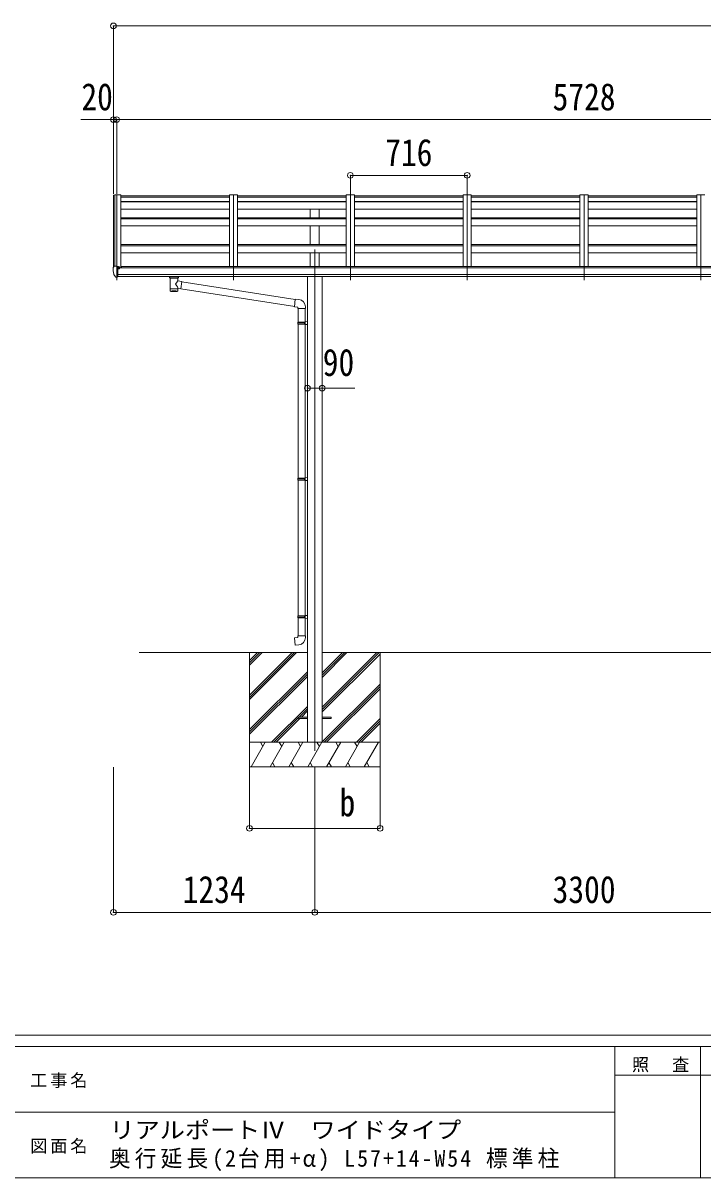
# Model space of a CAD drawing. Units: millimetres at full size; some dimension numbers follow another scale. Extents: x -9783 to 9892, y -6828 to 6752.
# Drawn here: x -420 to 3746, y -6828 to 252 of the extents above; entities that cross this region are included whole.
import ezdxf
from ezdxf.enums import TextEntityAlignment as Align

# ---------------------------------------------------------------- set-up
doc = ezdxf.new("R2010")
doc.units = ezdxf.units.MM
doc.header["$LTSCALE"] = 35
doc.header["$PDMODE"] = 32
doc.header["$PDSIZE"] = 35
for name, color, linetype, lineweight in [('0-0_0', 7, 'Continuous', 9), ('0-1_本体', 4, 'Continuous', 9), ('0-2_部品', 7, 'Continuous', 9), ('0-8_PARTS2', 2, 'Continuous', 9), ('0-A_寸法', 6, 'Continuous', 9), ('F-0_240', 7, 'Continuous', 9)]:
    doc.layers.add(name, color=color, linetype=linetype, lineweight=lineweight)
doc.styles.add('ＭＳ ゴシック', font='')
doc.styles.get('ＭＳ ゴシック').set_extended_font_data('MS Gothic')

msp = doc.modelspace()

# ---------------------------------------------------------------- linework, layer by layer
at = {"layer": '0-0_0'}
for p, q in [((291, -3607.12), (1321.8, -3607.12)), ((967, -3607.12), (967, -4307.12)), ((967, -3867.84), (1227.73, -3607.12)), ((967, -3881.99), (1241.87, -3607.12)), ((967, -3896.13), (1256.02, -3607.12)), ((967, -3684), (1043.88, -3607.12)), ((967, -3669.86), (1029.74, -3607.12)), ((967, -3655.71), (1015.6, -3607.12)), ((1412.2, -3943.14), (1748.23, -3607.12)), ((1412.2, -3957.29), (1762.37, -3607.12)), ((1412.2, -3759.3), (1564.38, -3607.12)), ((1412.2, -3745.16), (1550.24, -3607.12)), ((1412.2, -3731.01), (1536.1, -3607.12)), ((1412.2, -3607.12), (4621.8, -3607.12)), ((1767, -3607.12), (1767, -4307.12)), ((1412.2, -3971.43), (1767, -3616.63)), ((967, -4079.98), (1321.8, -3725.18)), ((967, -4094.12), (1321.8, -3739.32)), ((967, -4108.26), (1321.8, -3753.46)), ((1412.2, -4155.28), (1767, -3800.48)), ((1424.5, -4157.12), (1767, -3814.62)), ((1438.65, -4157.12), (1767, -3828.76)), ((1101.99, -4157.12), (1321.8, -3937.31)), ((1270.65, -4002.61), (1321.8, -3951.45)), ((1116.14, -4157.12), (1267, -4006.25)), ((1130.28, -4157.12), (1275.79, -4011.61)), ((1284.79, -4002.61), (1321.8, -3965.59)), ((1622.49, -4157.12), (1767, -4012.61)), ((1636.64, -4157.12), (1767, -4026.75)), ((1650.78, -4157.12), (1767, -4040.89)), ((1767, -4157.12), (967, -4157.12)), ((977.29, -4307.12), (1063.89, -4157.12)), ((1048.89, -4183.1), (1033.89, -4157.12)), ((1092.76, -4307.12), (1179.36, -4157.12)), ((1164.36, -4183.1), (1149.36, -4157.12)), ((1208.23, -4307.12), (1294.83, -4157.12)), ((1279.83, -4183.1), (1264.83, -4157.12)), ((1323.7, -4307.12), (1410.3, -4157.12)), ((1395.3, -4183.1), (1380.3, -4157.12)), ((1439.17, -4307.12), (1525.77, -4157.12)), ((1510.77, -4183.1), (1495.77, -4157.12)), ((1554.64, -4307.12), (1641.24, -4157.12)), ((1611.24, -4157.12), (1626.24, -4183.1)), ((1670.11, -4307.12), (1756.71, -4157.12)), ((967, -4307.12), (1767, -4307.12)), ((1107.76, -4281.14), (1122.76, -4307.12)), ((1223.23, -4281.14), (1238.23, -4307.12)), ((1338.7, -4281.14), (1353.7, -4307.12)), ((1454.17, -4281.14), (1469.17, -4307.12)), ((1569.64, -4281.14), (1584.64, -4307.12)), ((1685.11, -4281.14), (1700.11, -4307.12))]:
    msp.add_line(p, q, dxfattribs=at)
at = {"layer": '0-1_本体'}
for p, q in [((133.01, -803.2), (133, -1244.26)), ((133.95, -802.32), (141.78, -801.91)), ((142, -801.99), (142, -1237.72)), ((142.08, -802.1), (142.7, -803.72)), ((178, -801.9), (178, -1247.9)), ((844, -807.99), (178, -807.99)), ((178, -814.9), (844, -814.9)), ((178, -841.61), (844, -841.61)), ((178, -844.19), (844, -844.19)), ((844, -801.9), (844, -1241.19)), ((894, -801.9), (844, -801.9)), ((894, -801.9), (894, -1241.19)), ((1560, -807.99), (894, -807.99)), ((894, -814.9), (1560, -814.9)), ((894, -841.61), (1560, -841.61)), ((894, -844.19), (1560, -844.19)), ((1560, -801.9), (1560, -1241.19)), ((1610, -801.9), (1560, -801.9)), ((1610, -801.9), (1610, -1241.19)), ((2276, -807.99), (1610, -807.99)), ((1610, -814.9), (2276, -814.9)), ((1610, -841.61), (2276, -841.61)), ((1610, -844.19), (2276, -844.19)), ((2276, -801.9), (2276, -1241.19)), ((2326, -801.9), (2276, -801.9)), ((2326, -801.9), (2326, -1241.19)), ((2992, -807.99), (2326, -807.99)), ((2326, -814.9), (2992, -814.9)), ((2326, -841.61), (2992, -841.61)), ((2326, -844.19), (2992, -844.19)), ((2992, -801.9), (2992, -1241.19)), ((3042, -801.9), (2992, -801.9)), ((3042, -801.9), (3042, -1241.19)), ((3708, -807.99), (3042, -807.99)), ((3042, -814.9), (3708, -814.9)), ((3042, -841.61), (3708, -841.61)), ((3042, -844.19), (3708, -844.19)), ((3708, -801.9), (3708, -1241.19)), ((3758, -801.9), (3708, -801.9)), ((178, -888.93), (844, -888.93)), ((894, -888.93), (1560, -888.93)), ((1339.5, -942.66), (1339.5, -888.93)), ((1394.5, -942.66), (1394.5, -888.93)), ((1610, -888.93), (2276, -888.93)), ((2326, -888.93), (2992, -888.93)), ((3042, -888.93), (3708, -888.93)), ((178, -942.66), (844, -942.66)), ((178, -948.23), (844, -948.23)), ((894, -942.66), (1560, -942.66)), ((894, -948.23), (1560, -948.23)), ((1610, -942.66), (2276, -942.66)), ((1610, -948.23), (2276, -948.23)), ((2326, -942.66), (2992, -942.66)), ((2326, -948.23), (2992, -948.23)), ((3042, -942.66), (3708, -942.66)), ((3042, -948.23), (3708, -948.23)), ((178, -992.23), (844, -992.23)), ((894, -992.23), (1560, -992.23)), ((1339.5, -1106.32), (1339.5, -992.23)), ((1394.5, -1106.32), (1394.5, -992.23)), ((1610, -992.23), (2276, -992.23)), ((2326, -992.23), (2992, -992.23)), ((3042, -992.23), (3708, -992.23)), ((178, -1106.32), (844, -1106.32)), ((178, -1113.11), (844, -1113.11)), ((894, -1106.32), (1560, -1106.32)), ((894, -1113.11), (1560, -1113.11)), ((1610, -1106.32), (2276, -1106.32)), ((1610, -1113.11), (2276, -1113.11)), ((2326, -1106.32), (2992, -1106.32)), ((2326, -1113.11), (2992, -1113.11)), ((3042, -1106.32), (3708, -1106.32)), ((3042, -1113.11), (3708, -1113.11)), ((178, -1156.66), (844, -1156.66)), ((894, -1156.66), (1560, -1156.66)), ((1339.5, -1241.19), (1339.5, -1156.66)), ((1394.5, -1241.19), (1394.5, -1156.66)), ((1610, -1156.66), (2276, -1156.66)), ((2326, -1156.66), (2992, -1156.66)), ((3042, -1156.66), (3708, -1156.66)), ((5874.5, -1247.9), (159.5, -1247.9)), ((183, -1247.9), (183, -1241.19)), ((5851, -1241.19), (183, -1241.19)), ((159.5, -1289.12), (5874.5, -1289.12)), ((5874.5, -1300.97), (159.5, -1300.89)), ((1321.8, -1301.06), (1321.8, -4157.13)), ((1412.2, -1301.06), (1412.2, -4157.13))]:
    msp.add_line(p, q, dxfattribs=at)
msp.add_lwpolyline([(142.7, -1237.72), (142.7, -801.9), (178, -801.9)], dxfattribs=at)
msp.add_circle((166.97, -1252.63), 3, dxfattribs=at)
for centre, radius, start, end in [((134, -803.32), 1, 93, 173.32986), ((141.8, -802.21), 0.301, 21.06327, 92.86679)]:
    msp.add_arc(centre, radius, start, end, dxfattribs=at)
at = {"layer": '0-2_部品'}
for p, q in [((131, -1247.09), (131, -1247.72)), ((137.91, -1238.28), (133.85, -1244.09)), ((153, -1306.22), (153, -1237.72)), ((154.5, -1238.63), (153, -1238.63)), ((159.5, -1247.45), (153, -1247.05)), ((154.5, -1238.63), (154.5, -1244.8)), ((164.18, -1240.13), (154.5, -1239.41)), ((154.5, -1242.4), (168.5, -1242.46)), ((163.97, -1252.63), (164.5, -1252.63)), ((164.5, -1252.63), (164.8, -1252.63)), ((165, -1242.44), (165, -1240.55)), ((169.5, -1243.57), (169.5, -1247.9)), ((145.38, -1304.4), (135.63, -1289.03)), ((151.5, -1306.12), (147.79, -1305.9)), ((151.5, -1306.12), (153, -1306.22)), ((153, -1304.02), (153.5, -1304.02)), ((153.5, -1304.02), (154, -1303.02)), ((159.5, -1303.02), (154, -1303.02)), ((477.3, -1307.22), (477.3, -1301.11)), ((481.4, -1311.72), (481.38, -1392.01)), ((527.2, -1329.29), (527.2, -1311.71)), ((552.42, -1333.2), (527.2, -1329.29)), ((531.3, -1307.22), (531.3, -1301.11)), ((552.42, -1333.2), (545.4, -1378.46)), ((1247.53, -1443.1), (552.11, -1335.22)), ((527.22, -1392.01), (527.2, -1375.39)), ((527.2, -1375.64), (545.4, -1378.46)), ((1243.86, -1485.04), (545.67, -1376.72)), ((1268.52, -1443.16), (1247.69, -1441.34)), ((1263.6, -1498.91), (1309.6, -1498.91)), ((1265.6, -1498.91), (1265.6, -1581.57)), ((1307.6, -1498.91), (1307.6, -1579.01)), ((1309.6, -1498.91), (1309.6, -1487.99)), ((1263.6, -1583.57), (1264.6, -1581.57)), ((1263.6, -1583.57), (1307.6, -1583.57)), ((1263.6, -1583.57), (1263.6, -1591.57)), ((1263.6, -1591.57), (1307.6, -1591.57)), ((1263.6, -1591.57), (1264.6, -1593.57)), ((1264.6, -1581.57), (1307.6, -1581.57)), ((1264.6, -1593.57), (1307.6, -1593.57)), ((1265.6, -1593.57), (1265.6, -2537.76)), ((1303.12, -1583.57), (1302.7, -1581.57)), ((1305.6, -1579.07), (1321.6, -1578.6)), ((1305.6, -1581.07), (1305.6, -1579.07)), ((1305.6, -1581.07), (1307.6, -1581.07)), ((1305.6, -1596.07), (1305.6, -1594.07)), ((1305.6, -1596.07), (1321.6, -1596.54)), ((1307.6, -1596.13), (1307.6, -2535.2)), ((1321.6, -1578.6), (1321.6, -1596.54)), ((1263.6, -2539.76), (1264.6, -2537.76)), ((1263.6, -2539.76), (1307.6, -2539.76)), ((1263.6, -2539.76), (1263.6, -2547.76)), ((1263.6, -2547.76), (1307.6, -2547.76)), ((1263.6, -2547.76), (1264.6, -2549.76)), ((1264.6, -2537.76), (1307.6, -2537.76)), ((1303.12, -2539.76), (1302.7, -2537.76)), ((1305.6, -2535.26), (1321.6, -2534.78)), ((1305.6, -2537.26), (1305.6, -2535.26)), ((1305.6, -2537.26), (1307.6, -2537.26)), ((1321.6, -2534.78), (1321.6, -2552.73)), ((1264.6, -2549.76), (1307.6, -2549.76)), ((1265.6, -2549.76), (1265.6, -3382.92)), ((1305.6, -2552.26), (1305.6, -2550.26)), ((1305.6, -2552.26), (1321.6, -2552.73)), ((1307.6, -2552.31), (1307.6, -3380.36)), ((1263.6, -3384.92), (1264.6, -3382.92)), ((1263.6, -3384.92), (1307.6, -3384.92)), ((1263.6, -3384.92), (1263.6, -3392.92)), ((1263.6, -3392.92), (1307.6, -3392.92)), ((1263.6, -3392.92), (1264.6, -3394.92)), ((1264.6, -3382.92), (1307.6, -3382.92)), ((1264.6, -3394.92), (1307.6, -3394.92)), ((1265.6, -3394.92), (1265.6, -3504.92)), ((1303.12, -3384.92), (1302.7, -3382.92)), ((1305.6, -3380.42), (1321.6, -3379.94)), ((1305.6, -3382.42), (1305.6, -3380.42)), ((1305.6, -3382.42), (1307.6, -3382.42)), ((1305.6, -3397.42), (1305.6, -3395.42)), ((1305.6, -3397.42), (1321.6, -3397.89)), ((1307.6, -3397.47), (1307.6, -3504.92)), ((1321.6, -3379.94), (1321.6, -3397.89)), ((1263.6, -3504.92), (1309.6, -3504.92)), ((1263.6, -3514.92), (1263.6, -3504.92)), ((1309.6, -3504.92), (1309.6, -3515.83))]:
    msp.add_line(p, q, dxfattribs=at)
at = {"layer": '0-2_部品', "color": 4}
for p, q in [((1266.8, -4002.61), (1266.8, -4011.61)), ((1266.8, -4002.61), (1321.8, -4002.61)), ((1266.8, -4011.61), (1321.8, -4011.61)), ((1411.8, -4002.61), (1466.8, -4002.61)), ((1411.8, -4011.61), (1466.8, -4011.61)), ((1466.8, -4002.61), (1466.8, -4011.61))]:
    msp.add_line(p, q, dxfattribs=at)
at = {"layer": '0-2_部品'}
for points in [[(153, -1237.72), (141, -1237.72), (138.67, -1237.86)], [(159.5, -1303.02), (159.5, -1244.8), (154.5, -1244.8)], [(164.18, -1240.13), (164.34, -1240.15), (164.5, -1240.18), (164.65, -1240.22), (164.77, -1240.28), (164.87, -1240.34), (164.94, -1240.4), (164.99, -1240.47), (165, -1240.55)], [(164.8, -1251.44), (164.8, -1252.63), (169.5, -1252.63)], [(169.5, -1251.02), (169.5, -1252.63), (169.97, -1252.63)], [(153, -1292.33), (156.16, -1291.92), (159.5, -1291.49)], [(477.34, -1307.28), (477.31, -1306.92), (477.56, -1305.97), (478.08, -1305.08), (478.89, -1304.24), (480, -1303.45), (481.4, -1302.72)], [(477.34, -1307.16), (477.31, -1307.52), (477.56, -1308.48), (478.08, -1309.36), (478.89, -1310.2), (480, -1311), (481.4, -1311.72)], [(527.2, -1302.73), (527.43, -1302.83), (528.79, -1303.56), (529.9, -1304.41), (530.66, -1305.28), (531.12, -1306.17), (531.29, -1307.06)], [(527.2, -1311.71), (527.43, -1311.62), (528.79, -1310.88), (529.9, -1310.03), (530.66, -1309.17), (531.12, -1308.27), (531.29, -1307.38)], [(1247.69, -1441.34), (1243.68, -1487.17), (1263.6, -1488.91), (1263.6, -1498.91)], [(1303.12, -1583.57), (1303.12, -1591.57), (1302.7, -1593.57)], [(1305.6, -1594.07), (1307.6, -1594.07), (1307.6, -1581.07)], [(1303.12, -2539.76), (1303.12, -2547.76), (1302.7, -2549.76)], [(1305.6, -2550.26), (1307.6, -2550.26), (1307.6, -2537.26)], [(1303.12, -3384.92), (1303.12, -3392.92), (1302.7, -3394.92)], [(1305.6, -3395.42), (1307.6, -3395.42), (1307.6, -3382.42)], [(1268.52, -3560.66), (1247.69, -3562.48), (1243.68, -3516.66), (1263.6, -3514.92)]]:
    msp.add_lwpolyline(points, dxfattribs=at)
for centre, radius, start, end in [((134, -1247.09), 3, 93, 180), ((323.49, -1247.71), 192.49, 180.0008, 192.1233), ((138.73, -1238.86), 1, 93.5, 145), ((167, -1252.63), 2.5, 151.64236, 180), ((167, -1252.63), 2.5, 0, 151.64236), ((138.23, -1287.53), 3, 191.83348, 210), ((147.98, -1302.9), 3, 210, 266.5), ((494.37, -1352.44), 51.38, 92.46126, 104.61963), ((514.25, -1352.44), 51.38, 75.38037, 87.53874), ((1264.6, -1487.99), 45, 0, 85), ((1264.6, -3515.83), 45, 275, 0)]:
    msp.add_arc(centre, radius, start, end, dxfattribs=at)
for centre, major_axis, ratio, start_param, end_param in [((168.5, -1243.56), (-0.02, 1.1), 0.906239, 4.6917496, 6.2625459), ((504.3, -1312.92), (-22.91, -0.42), 0.072511, 4.711586, 6.2823824), ((504.32, -1311.28), (-22.91, -0.42), 0.072511, 4.711586, 6.2823824), ((504.28, -1311.29), (22.92, -0.42), 0.07247, 0.0008089, 1.5716053), ((504.28, -1312.92), (22.92, -0.42), 0.07247, 0.0008089, 1.5716053), ((506.85, -1351.49), (20.32, 22.25), 0.045535, 4.9756507, 6.2441899), ((515.3, -1307.22), (16, 0), 0.361356, 0, 0.0194874), ((515.3, -1307.22), (16, 0), 0.361356, 6.2636979, 6.2831853), ((504.3, -1392.01), (22.92, 0), 0.101955, 6.2829723, 9.4248207), ((504.3, -1392.01), (22.92, 0), 0.101955, 3.1415499, 6.2833984), ((504.3, -1379.57), (22.91, 0), 0.122865, 6.2831853, 9.424778), ((504.3, -1348.85), (-22.81, 26.62), 0.234429, 3.1563334, 4.5976381)]:
    msp.add_ellipse(centre, major_axis=major_axis, ratio=ratio, start_param=start_param, end_param=end_param, dxfattribs=at)
at = {"layer": '0-8_PARTS2'}
for p, q in [((153, -805.04), (153, -1324.33)), ((869, -805.04), (869, -1324.33)), ((1585, -805.04), (1585, -1324.33)), ((2301, -805.04), (2301, -1324.33)), ((3017, -805.04), (3017, -1324.33)), ((3733, -805.04), (3733, -1324.33)), ((1367, -1135.52), (1367, -4210.75))]:
    msp.add_line(p, q, dxfattribs=at)
at = {"layer": '0-A_寸法'}
for p, q in [((133.01, 234.2), (133.01, -340.21)), ((133.01, 234.2), (7332.99, 234.2)), ((133.01, -340.21), (-66.99, -340.21)), ((133.01, -340.21), (133.01, -795.78)), ((153, -340.21), (133.01, -340.21)), ((153, -340.21), (153, -795.78)), ((153, -340.21), (5881, -340.21)), ((153, -340.21), (153, -795.78)), ((1585, -681.65), (1585, -799.25)), ((1585, -681.65), (2301, -681.65)), ((2301, -681.65), (2301, -799.25)), ((1321.8, -1985.86), (1412.2, -1985.86)), ((1412.2, -1985.86), (1612.2, -1985.86)), ((133, -5199.99), (133, -4310.6)), ((967, -4685.01), (967, -4310.6)), ((1367, -5199.99), (1367, -4310.6)), ((1767, -4685.01), (1767, -4310.6)), ((967, -4685.01), (1767, -4685.01)), ((133, -5199.99), (1367, -5199.99)), ((1367, -5199.99), (4667, -5199.99))]:
    msp.add_line(p, q, dxfattribs=at)
for p in [(133.01, 234.2), (133.01, -340.21), (153, -340.21), (1585, -681.65), (2301, -681.65), (1321.8, -1985.86), (1412.2, -1985.86), (967, -4685.01), (1767, -4685.01), (133, -5199.99), (1367, -5199.99)]:
    msp.add_point(p, dxfattribs=at)
at = {"layer": 'F-0_240', "color": 5}
for p, q in [((-9783.03, -5953.1), (9396.97, -5953.1)), ((-9783.03, -6023.1), (6285.75, -6023.1)), ((3205.75, -6023.1), (3205.75, -6828.1)), ((3730.75, -6023.1), (3730.75, -6828.1)), ((3205.75, -6198.1), (5305.75, -6198.1)), ((-3969.25, -6425.6), (3205.75, -6425.6)), ((-9783.03, -6828.1), (9396.97, -6828.1))]:
    msp.add_line(p, q, dxfattribs=at)

# ---------------------------------------------------------------- texts
at = {"layer": '0-A_寸法', "color": 7, "style": 'ＭＳ ゴシック', "width": 0.85}
for s, p in [('20', (-63.24, -333.21)), ('5728', (2824.5, -333.21)), ('716', (1798.63, -674.65)), ('90', (1415.95, -1961.61)), ('b', (1518.88, -4660.76)), ('1234', (557.5, -5192.99)), ('3300', (2824.5, -5192.99))]:
    msp.add_text(s, height=166.8, dxfattribs=at).set_placement(p, align=Align.BOTTOM_LEFT)
at = {"layer": 'F-0_240', "style": 'ＭＳ ゴシック', "width": 1.1}
msp.add_text('リアルポートⅣ\u3000ワイドタイプ', height=102.6, dxfattribs=at).set_placement((109.35, -6616.22), align=Align.BOTTOM_LEFT)
at = {"layer": 'F-0_240', "attachment_point": 7, "style": 'ＭＳ ゴシック'}
for s, insert, char_height in [('\\T1.17;照\u3000査', (3310.76, -6180.6), 76.98), ('\\T1.17;工事名', (-376.96, -6276.85), 76.98), ('\\T1.17;図面名', (-376.96, -6679.35), 76.98), ('\\T1.19;\\W0.95;奥行延長(2台用+α)\\~L57+14-W54\\~標準柱', (105.77, -6786.55), 102.6)]:
    msp.add_mtext(s, dxfattribs=dict(at, insert=insert, char_height=char_height))

doc.saveas('drawing.dxf')
